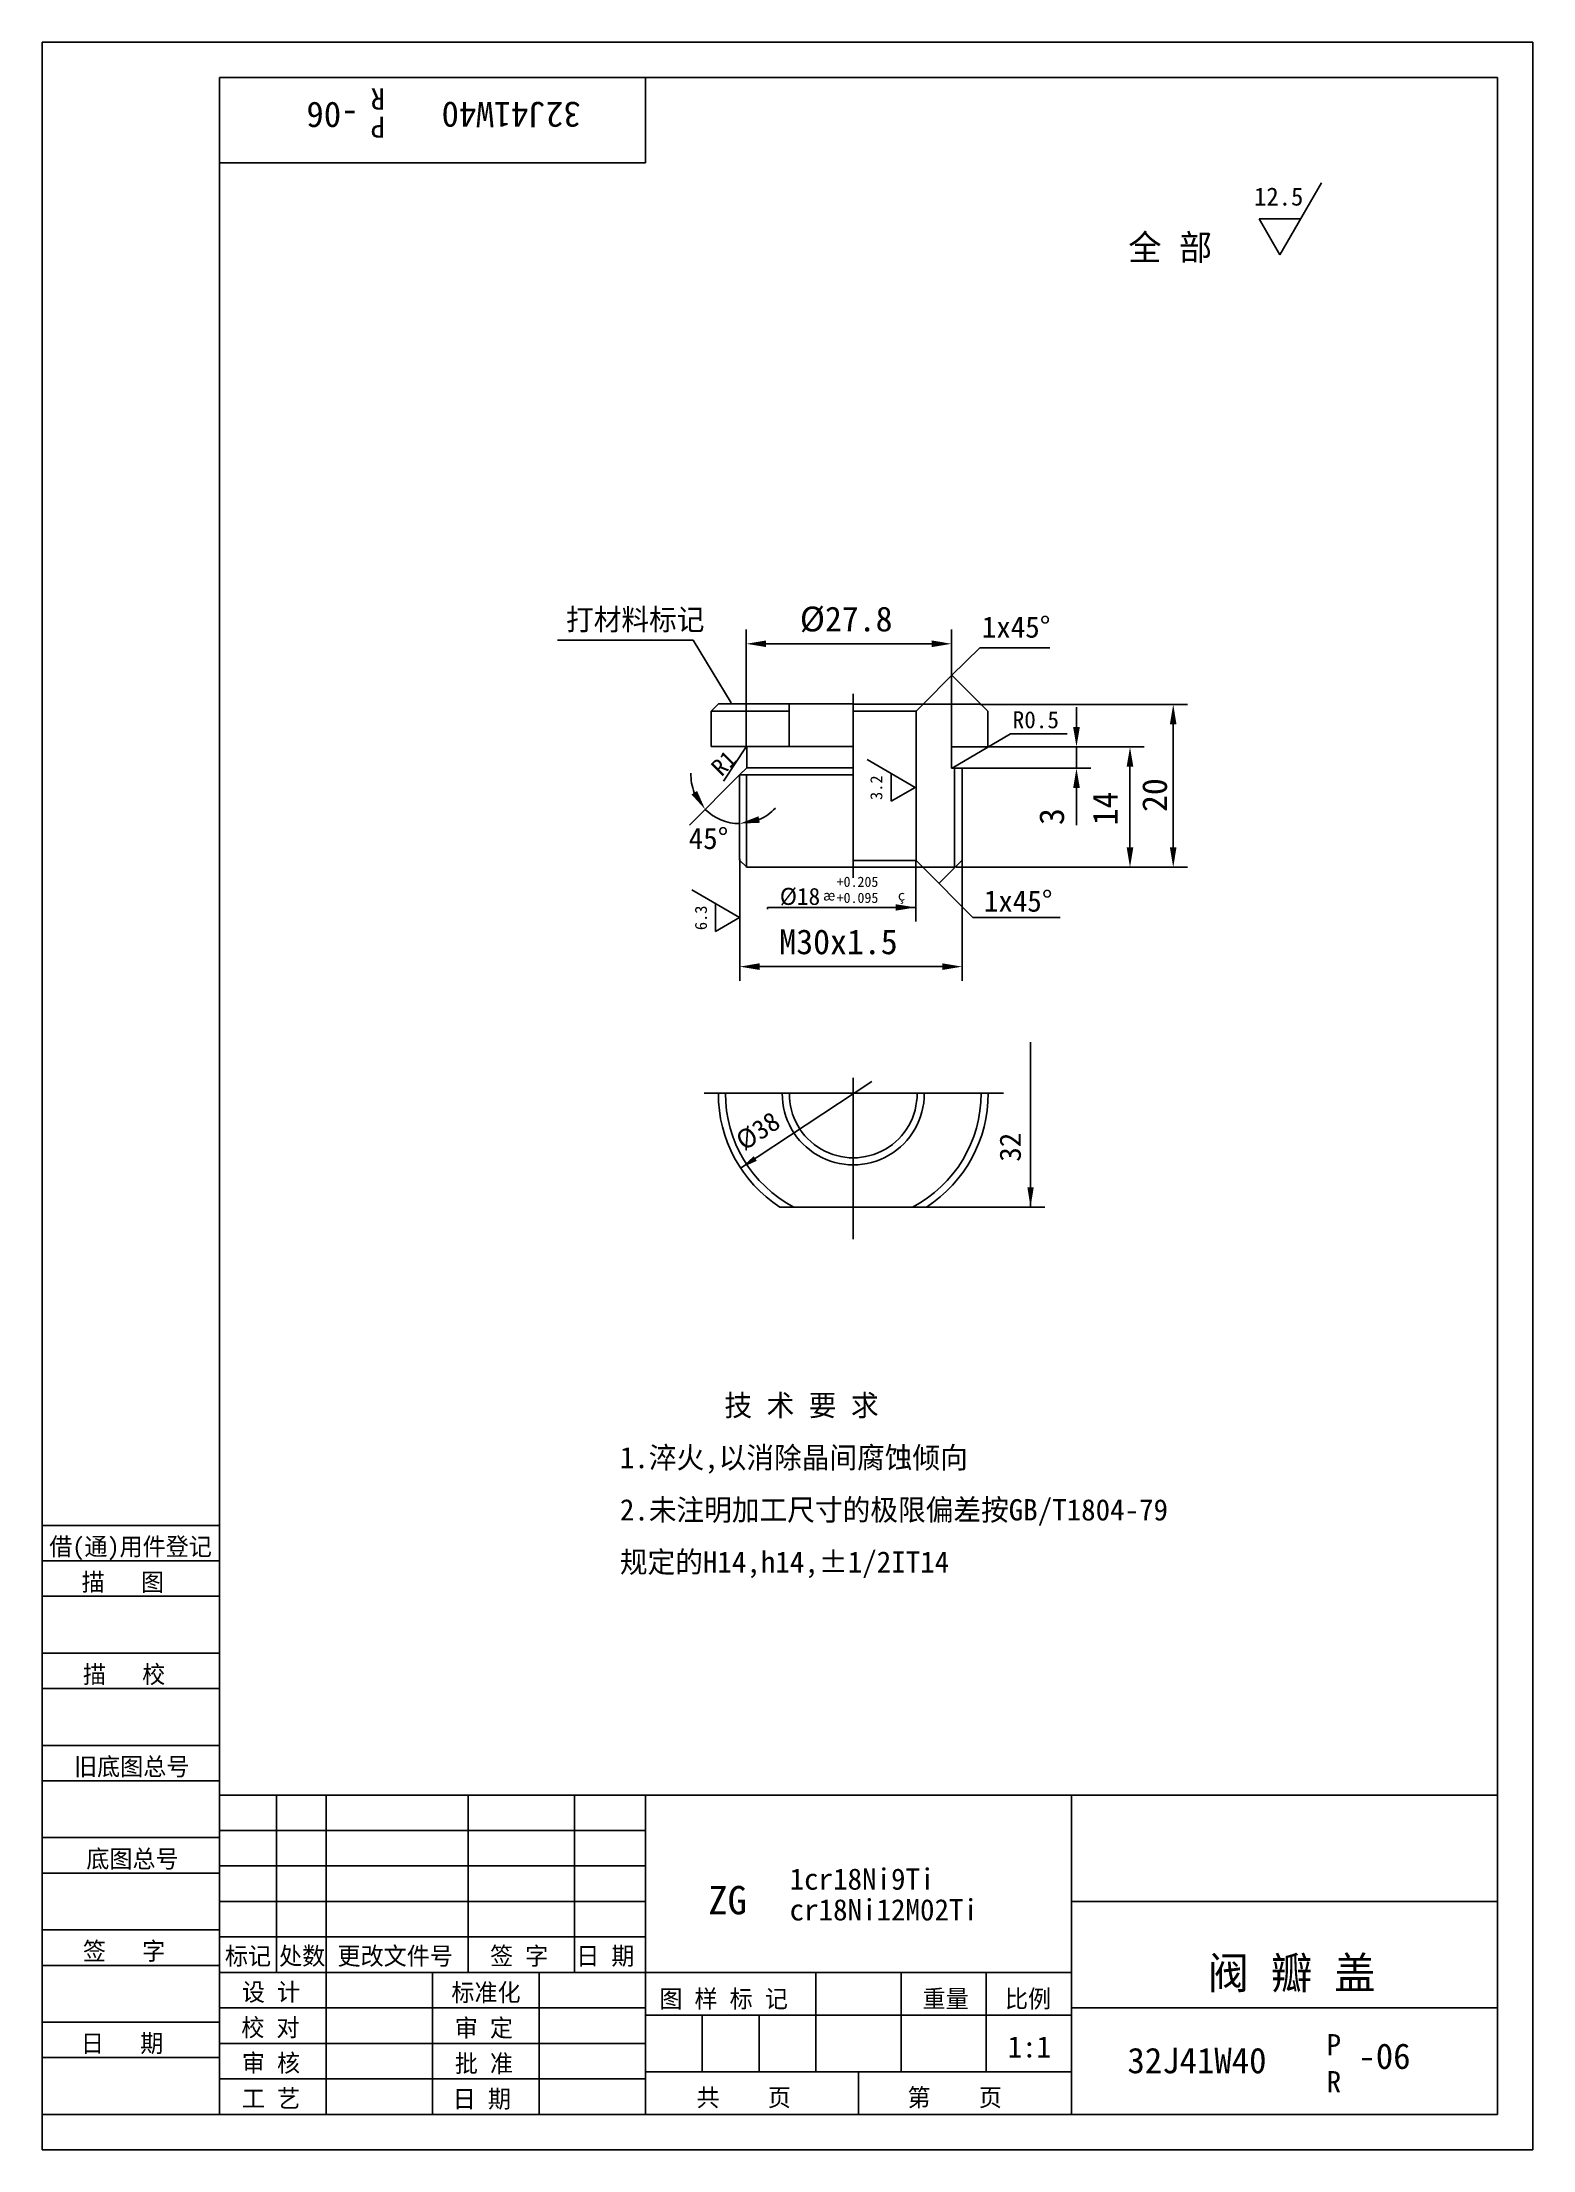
# Model space of a CAD drawing. Header units: metres. Extents: x -3 to 207, y -1 to 296.
import ezdxf

# ---------------------------------------------------------------- set-up
doc = ezdxf.new("R2010")
doc.units = ezdxf.units.M
for name, color, linetype in [('C', 6, 'Continuous'), ('D', 1, 'Continuous'), ('FL', 5, 'Continuous'), ('T', 7, 'Continuous'), ('TL', 4, 'Continuous')]:
    doc.layers.add(name, color=color, linetype=linetype)

# ---------------------------------------------------------------- blocks, each defined once
blk = doc.blocks.new('TUKUN4')
at = {"layer": 'FL'}
for p, q in [((0, 297), (0, 0)), ((210, 297), (0, 297)), ((210, 0), (210, 297)), ((0, 78), (25, 78)), ((0, 70), (25, 70)), ((0, 65), (25, 65)), ((0, 57), (25, 57)), ((0, 52), (25, 52)), ((33, 25), (33, 50)), ((40, 5), (40, 50)), ((60, 25), (60, 50)), ((75, 25), (75, 50)), ((25, 45), (85, 45)), ((0, 44), (25, 44)), ((0, 39), (25, 39)), ((25, 40), (85, 40)), ((25, 35), (85, 35)), ((0, 31), (25, 31)), ((25, 30), (85, 30)), ((0, 26), (25, 26)), ((70, 5), (70, 25)), ((0, 18), (25, 18)), ((25, 20), (85, 20)), ((25, 15), (85, 15)), ((0, 13), (25, 13)), ((25, 10), (85, 10)), ((0, 0), (210, 0))]:
    blk.add_line(p, q, dxfattribs=at)
at = {"layer": 'TL'}
for p, q in [((25, 5), (25, 292)), ((205, 292), (25, 292)), ((85, 292), (85, 280)), ((205, 5), (205, 292)), ((85, 280), (25, 280)), ((0, 88), (25, 88)), ((0, 83), (25, 83)), ((205, 50), (25, 50)), ((85, 5), (85, 50)), ((145, 5), (145, 50)), ((205, 35), (145, 35)), ((145, 25), (25, 25)), ((55, 5), (55, 25)), ((109, 11), (109, 25)), ((121, 11), (121, 25)), ((133, 11), (133, 25)), ((85, 19), (145, 19)), ((93, 11), (93, 19)), ((101, 11), (101, 19)), ((205, 20), (145, 20)), ((145, 11), (85, 11)), ((115, 5), (115, 11)), ((0, 5), (205, 5))]:
    blk.add_line(p, q, dxfattribs=at)
at = {"layer": 'T'}
for s, p in [('借(通)用件登记', (1, 83.76)), ('描   图', (5.56, 78.76)), ('描   校', (5.74, 65.76)), ('旧底图总号', (4.49, 52.76)), ('底图总号', (6.22, 39.76)), ('签   字', (5.74, 26.76)), ('标记', (25.75, 26.07)), ('处数', (33.38, 26.07)), ('更改文件号', (41.61, 26.07)), ('签 字', (63.1, 26.07)), ('日 期', (75.23, 26.07)), ('设 计', (28.14, 20.99)), ('标准化', (57.65, 20.93)), ('图 样 标 记', (86.95, 20.04)), ('重量', (124.03, 20.04)), ('比例', (135.64, 20.04)), ('校 对', (28.05, 15.99)), ('审 定', (58.13, 15.93)), ('日   期', (5.45, 13.76)), ('审 核', (28.14, 10.99)), ('批 准', (58.13, 10.93)), ('共    页', (92.18, 6.13)), ('第    页', (121.9, 6.13)), ('工 艺', (28.14, 5.99)), ('日 期', (57.84, 5.93))]:
    blk.add_text(s, height=2.5, dxfattribs=at).set_placement(p)

msp = doc.modelspace()

# ---------------------------------------------------------------- linework, layer by layer
at = {"layer": 'C'}
for p, q in [((111.51, 178.25), (111.51, 204.16)), ((111.51, 150.03), (111.51, 127.33)), ((90.51, 147.87), (132.69, 147.87))]:
    msp.add_line(p, q, dxfattribs=at)
at = {"layer": 'D'}
for p, q in [((177.48, 276.18), (171.62, 266.04)), ((168.69, 271.11), (174.55, 271.11)), ((171.62, 266.04), (168.69, 271.11)), ((88.97, 211.7), (69.83, 211.7)), ((94.3, 202.89), (88.97, 211.7)), ((96.44, 196.68), (96.44, 213.21)), ((122.57, 211.21), (99.24, 211.21)), ((125.37, 196.7), (125.37, 213.21)), ((125.37, 206.74), (129.33, 210.65)), ((129.33, 210.65), (139.19, 210.65)), ((121.34, 202.7), (125.4, 206.77)), ((129.51, 202.67), (125.4, 206.77)), ((129.33, 202.67), (158.59, 202.67)), ((142.96, 199.48), (142.96, 202.28)), ((156.59, 182.52), (156.59, 199.87)), ((96.44, 196.68), (93.25, 191.84)), ((125.43, 193.69), (133.68, 198.53)), ((130.49, 196.68), (144.96, 196.68)), ((133.68, 198.53), (139.92, 198.53)), ((139.92, 198.53), (141.66, 198.53)), ((142.96, 196.68), (142.96, 193.69)), ((144.96, 196.68), (152.5, 196.68)), ((113.46, 194.89), (120.22, 190.98)), ((125.77, 193.61), (125.77, 179.69)), ((126.88, 193.69), (144.96, 193.69)), ((150.5, 193.88), (150.5, 182.52)), ((95.51, 192.74), (88.44, 185.67)), ((96.46, 192.8), (96.46, 179.69)), ((116.84, 189.03), (116.84, 192.93)), ((120.22, 190.98), (116.84, 189.03)), ((142.96, 190.89), (142.96, 188.09)), ((142.96, 188.09), (142.96, 185.67)), ((95.53, 180.89), (95.53, 163.72)), ((120.31, 180.69), (120.31, 172.06)), ((121.31, 179.73), (128.38, 172.66)), ((125.87, 179.73), (123.59, 177.45)), ((126.01, 179.72), (152.5, 179.72)), ((126.84, 180.69), (126.84, 163.72)), ((152.5, 179.72), (158.59, 179.72)), ((88.75, 176.55), (95.51, 172.65)), ((92.13, 170.69), (92.13, 174.6)), ((95.51, 172.65), (92.13, 170.69)), ((102.26, 174.06), (99.43, 174.06)), ((99.43, 174.06), (99.43, 173.84)), ((102.26, 174.06), (120.31, 174.06)), ((128.38, 172.66), (140.64, 172.66)), ((98.33, 165.72), (124.04, 165.72)), ((136.49, 155.07), (136.49, 131.83)), ((95.64, 137.32), (114.15, 149.52)), ((121.94, 131.83), (138.49, 131.83))]:
    msp.add_line(p, q, dxfattribs=at)
for start, end in [(177.96, 201.48), (225, 270), (293.52, 317.04)]:
    msp.add_arc((95.51, 192.74), 6.87, start, end, dxfattribs=at)
for points in [[(99.24, 211.68), (99.24, 210.75), (96.44, 211.21)], [(122.57, 211.68), (122.57, 210.75), (125.37, 211.21)], [(156.12, 199.87), (157.05, 199.87), (156.59, 202.67)], [(142.49, 199.48), (143.43, 199.48), (142.96, 196.68)], [(150.03, 193.88), (150.97, 193.88), (150.5, 196.68)], [(142.49, 190.89), (143.43, 190.89), (142.96, 193.69)], [(89.51, 190.48), (88.73, 189.97), (90.65, 187.88)], [(98.35, 185.99), (98.16, 186.9), (95.51, 185.87)], [(150.03, 182.52), (150.97, 182.52), (150.5, 179.72)], [(156.12, 182.52), (157.05, 182.52), (156.59, 179.72)], [(117.51, 174.51), (120.31, 174.06), (117.51, 173.61)], [(98.33, 166.19), (98.33, 165.25), (95.53, 165.72)], [(124.04, 166.19), (124.04, 165.25), (126.84, 165.72)], [(97.49, 139), (95.64, 137.32), (97.92, 138.35)], [(136.94, 134.63), (136.49, 131.83), (136.04, 134.63)]]:
    msp.add_solid(points, dxfattribs=at)
at = {"layer": 'TL'}
for p, q in [((91.51, 201.74), (92.51, 202.74)), ((92.51, 202.74), (111.51, 202.74)), ((102.5, 202.7), (102.5, 196.65)), ((111.47, 202.7), (121.36, 202.7)), ((121.36, 202.72), (120.36, 201.72)), ((121.36, 202.7), (129.47, 202.7)), ((129.47, 202.7), (130.47, 201.7)), ((91.51, 201.74), (102.5, 201.74)), ((91.51, 196.74), (91.51, 201.74)), ((120.36, 201.72), (111.43, 201.72)), ((120.36, 201.72), (120.36, 180.65)), ((130.47, 201.7), (130.47, 196.7)), ((96.51, 196.74), (91.51, 196.74)), ((96.51, 196.74), (111.47, 196.74)), ((96.51, 193.74), (96.51, 196.74)), ((130.47, 196.7), (125.37, 196.7)), ((125.37, 196.7), (125.37, 193.7)), ((95.51, 192.74), (96.51, 193.74)), ((96.51, 193.74), (111.43, 193.74)), ((125.37, 193.7), (126.87, 193.7)), ((126.87, 193.7), (126.87, 180.73)), ((95.51, 180.74), (95.51, 192.74)), ((95.51, 192.74), (111.43, 192.74)), ((96.51, 179.74), (95.51, 180.74)), ((98.01, 179.74), (96.51, 179.74)), ((111.51, 179.74), (98.01, 179.74)), ((120.36, 180.69), (111.43, 180.69)), ((121.36, 179.73), (111.43, 179.73)), ((121.36, 179.69), (120.36, 180.69)), ((125.87, 179.73), (121.36, 179.73)), ((126.87, 180.73), (125.87, 179.73)), ((111.51, 131.83), (101.17, 131.83)), ((111.51, 131.83), (121.84, 131.83))]:
    msp.add_line(p, q, dxfattribs=at)
for radius, start, end in [(19, 179.72, 237.05), (18, 179.7, 242.34), (10, 179.46, 0.54), (9, 179.4, 0.6), (18, 297.66, 0.3), (19, 302.95, 0.28)]:
    msp.add_arc((111.51, 147.78), radius, start, end, dxfattribs=at)

# ---------------------------------------------------------------- block references
at = {"layer": 'D'}
msp.add_blockref('TUKUN4', (-2.75, -1.01), dxfattribs=at)

# ---------------------------------------------------------------- texts
for s, height, rotation, p in [('R', 3, 180, (45.57, 289.46)), ('-06', 3.6, 180, (41.82, 287.53)), ('P', 3, 180, (45.57, 285.51)), ('32J41W40', 3.6, 180, (73.11, 287.57)), ('R1', 2.4, 45, (92.96, 192.41)), ('3.2', 1.7, 90, (115.61, 189.2)), ('14', 3.5, 90, (148.75, 185.62)), ('20', 3.5, 90, (155.71, 187.51)), ('3', 3.5, 90, (141.21, 185.67)), ('6.3', 1.7, 90, (90.9, 170.86)), ('%%c38', 2.7, 33.4, (96.13, 139.69)), ('32', 3, 90, (135.12, 138.23))]:
    msp.add_text(s, height=height, rotation=rotation, dxfattribs=at).set_placement(p)
for s, height, p in [('12.5', 2.55, (167.98, 272.96)), ('全 部', 3.6, (150.26, 265.27)), ('打材料标记', 3, (71.05, 213.13)), ('%%c27.8', 3.5, (103.99, 212.96)), ('1x45%%d', 3, (129.62, 212.07)), ('R0.5', 2.4, (133.97, 199.31)), ('45%%d', 3, (88.33, 182.29)), ('+0.205', 1.44, (109.17, 176.96)), ('%%c18', 2.4, (101.16, 174.42)), ('%%230', 1.44, (107.25, 175.04)), ('+0.095', 1.44, (109.17, 174.7)), ('%%231', 1.44, (117.81, 175.04)), ('1x45%%d', 3, (129.91, 173.46)), ('M30x1.5', 3.5, (101.1, 167.47)), ('技 术 要 求', 3, (93.36, 102.4)), ('1.淬火,以消除晶间腐蚀倾向', 3, (78.63, 95.04)), ('2.未注明加工尺寸的极限偏差按GB/T1804-79', 3, (78.63, 87.68)), ('规定的H14,h14,%%P1/2IT14', 3, (78.63, 80.32)), ('1cr18Ni9Ti', 3, (102.55, 35.65)), ('ZG', 4, (91.09, 32.18)), ('cr18Ni12M02Ti', 3, (102.55, 31.32)), ('阀 瓣 盖', 4.5, (161.43, 21.67)), ('1:1', 3, (133.26, 12)), ('P', 3, (178.2, 12.3)), ('32J41W40', 3.6, (150.14, 9.78)), ('-06', 3.6, (182.68, 10.39)), ('R', 3, (178.2, 7.09))]:
    msp.add_text(s, height=height, dxfattribs=at).set_placement(p)

doc.saveas('drawing.dxf')
